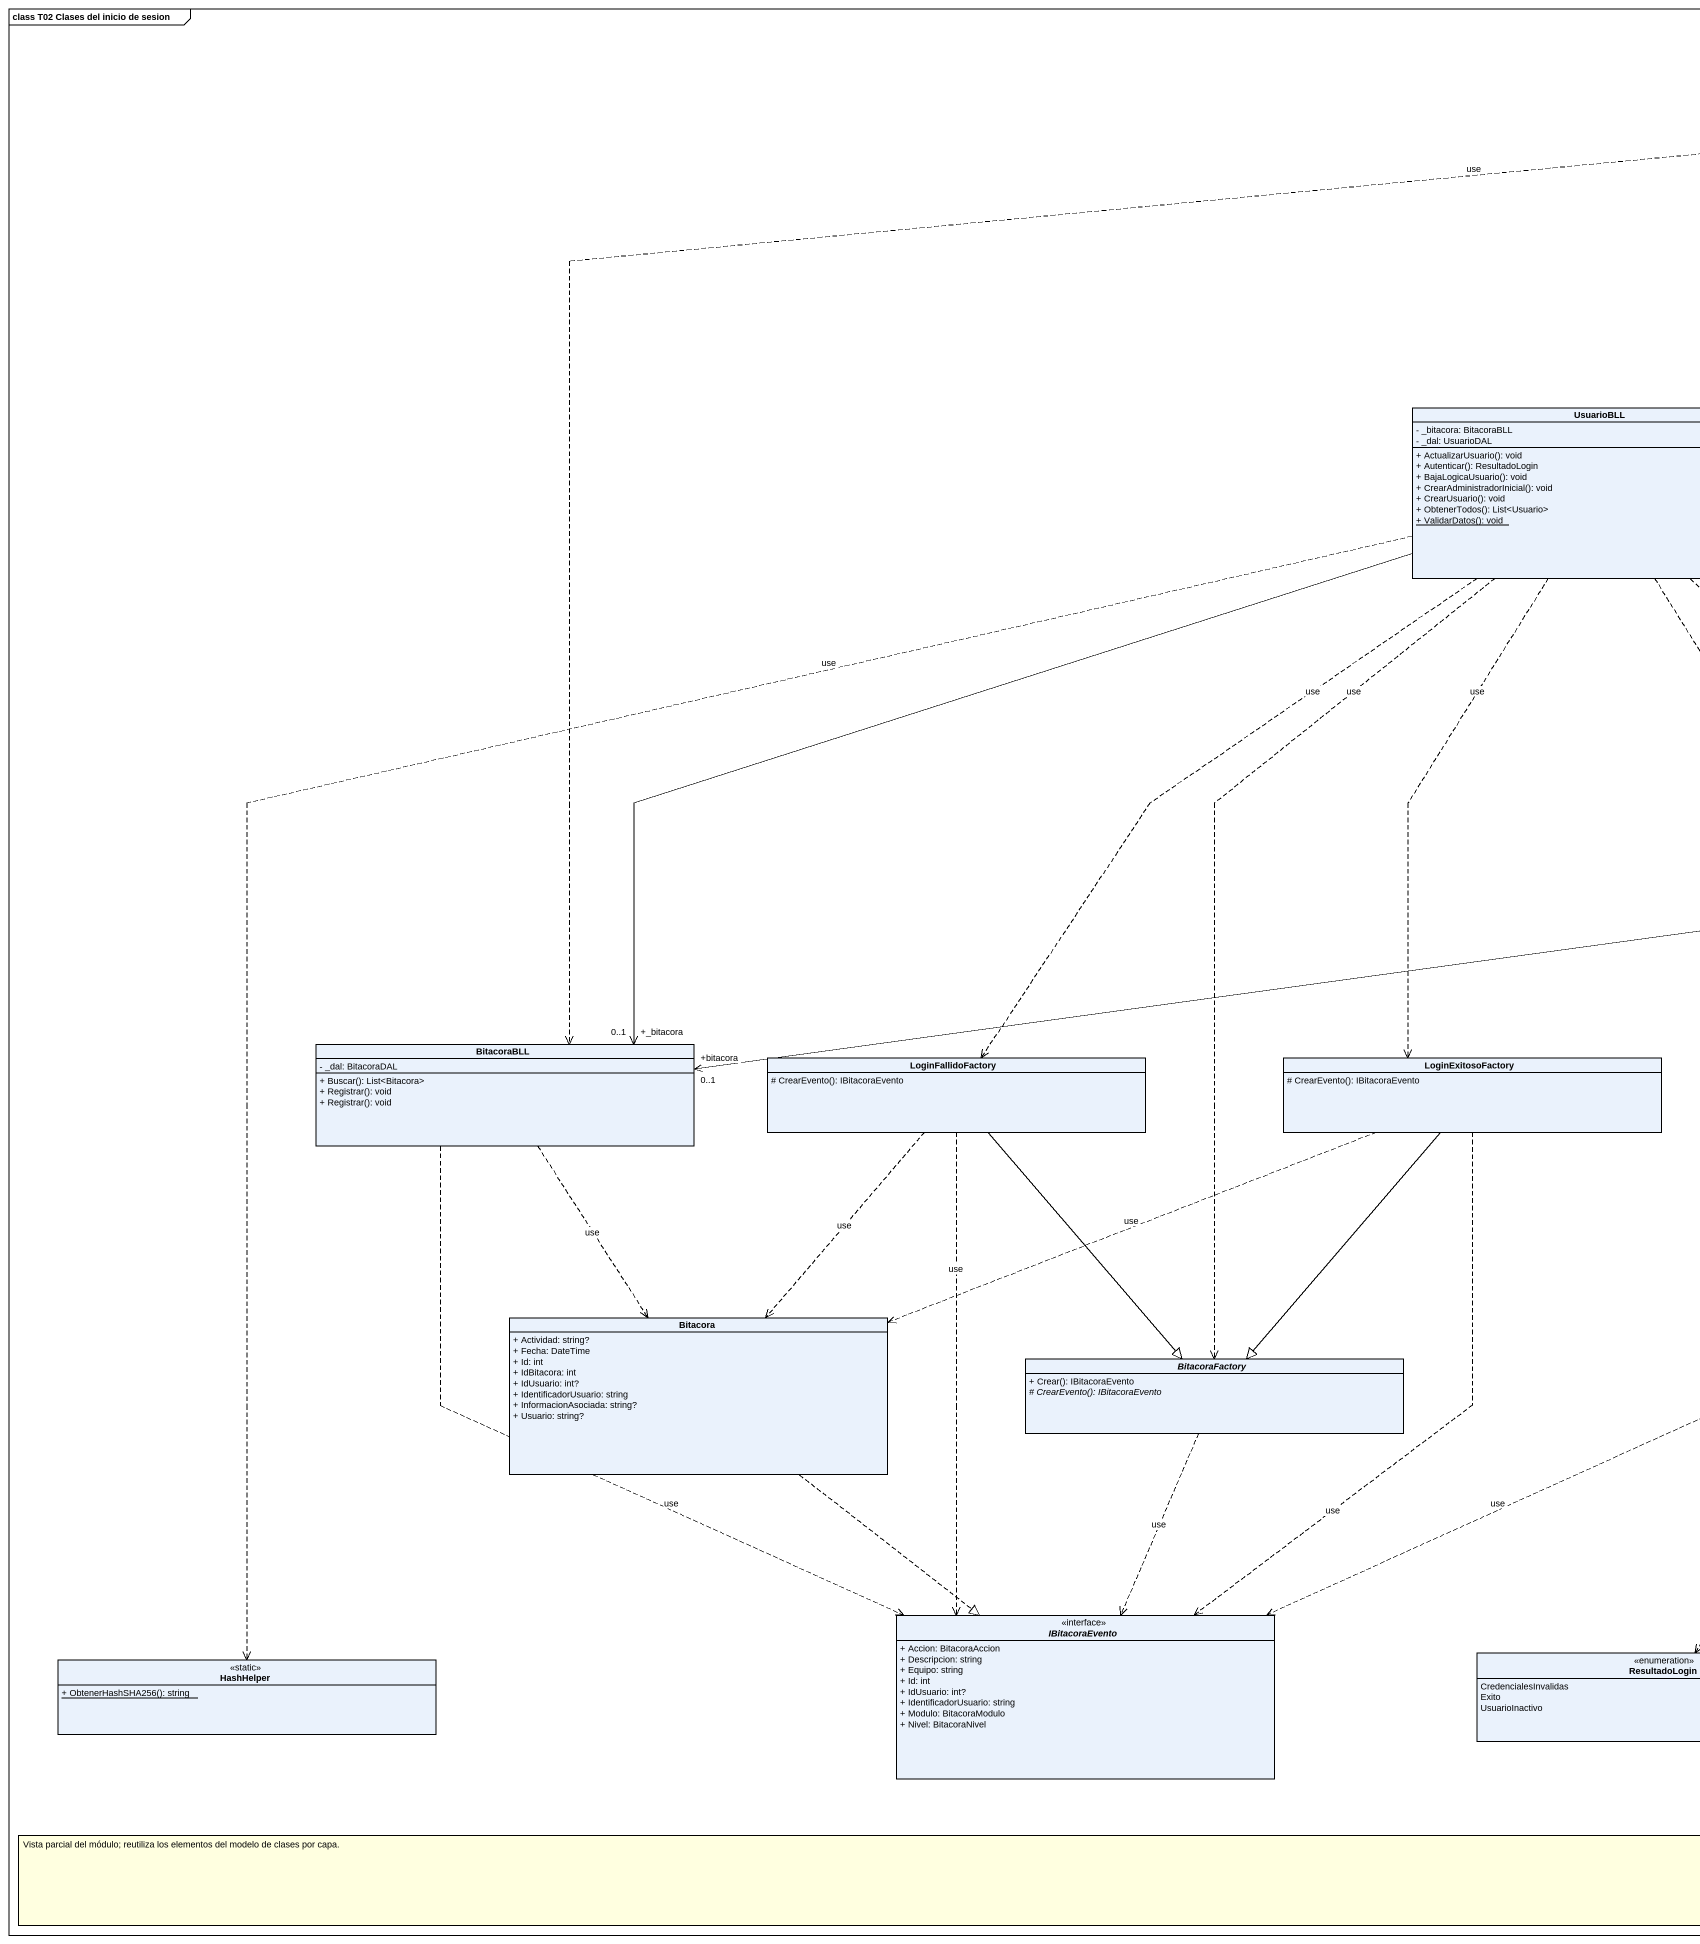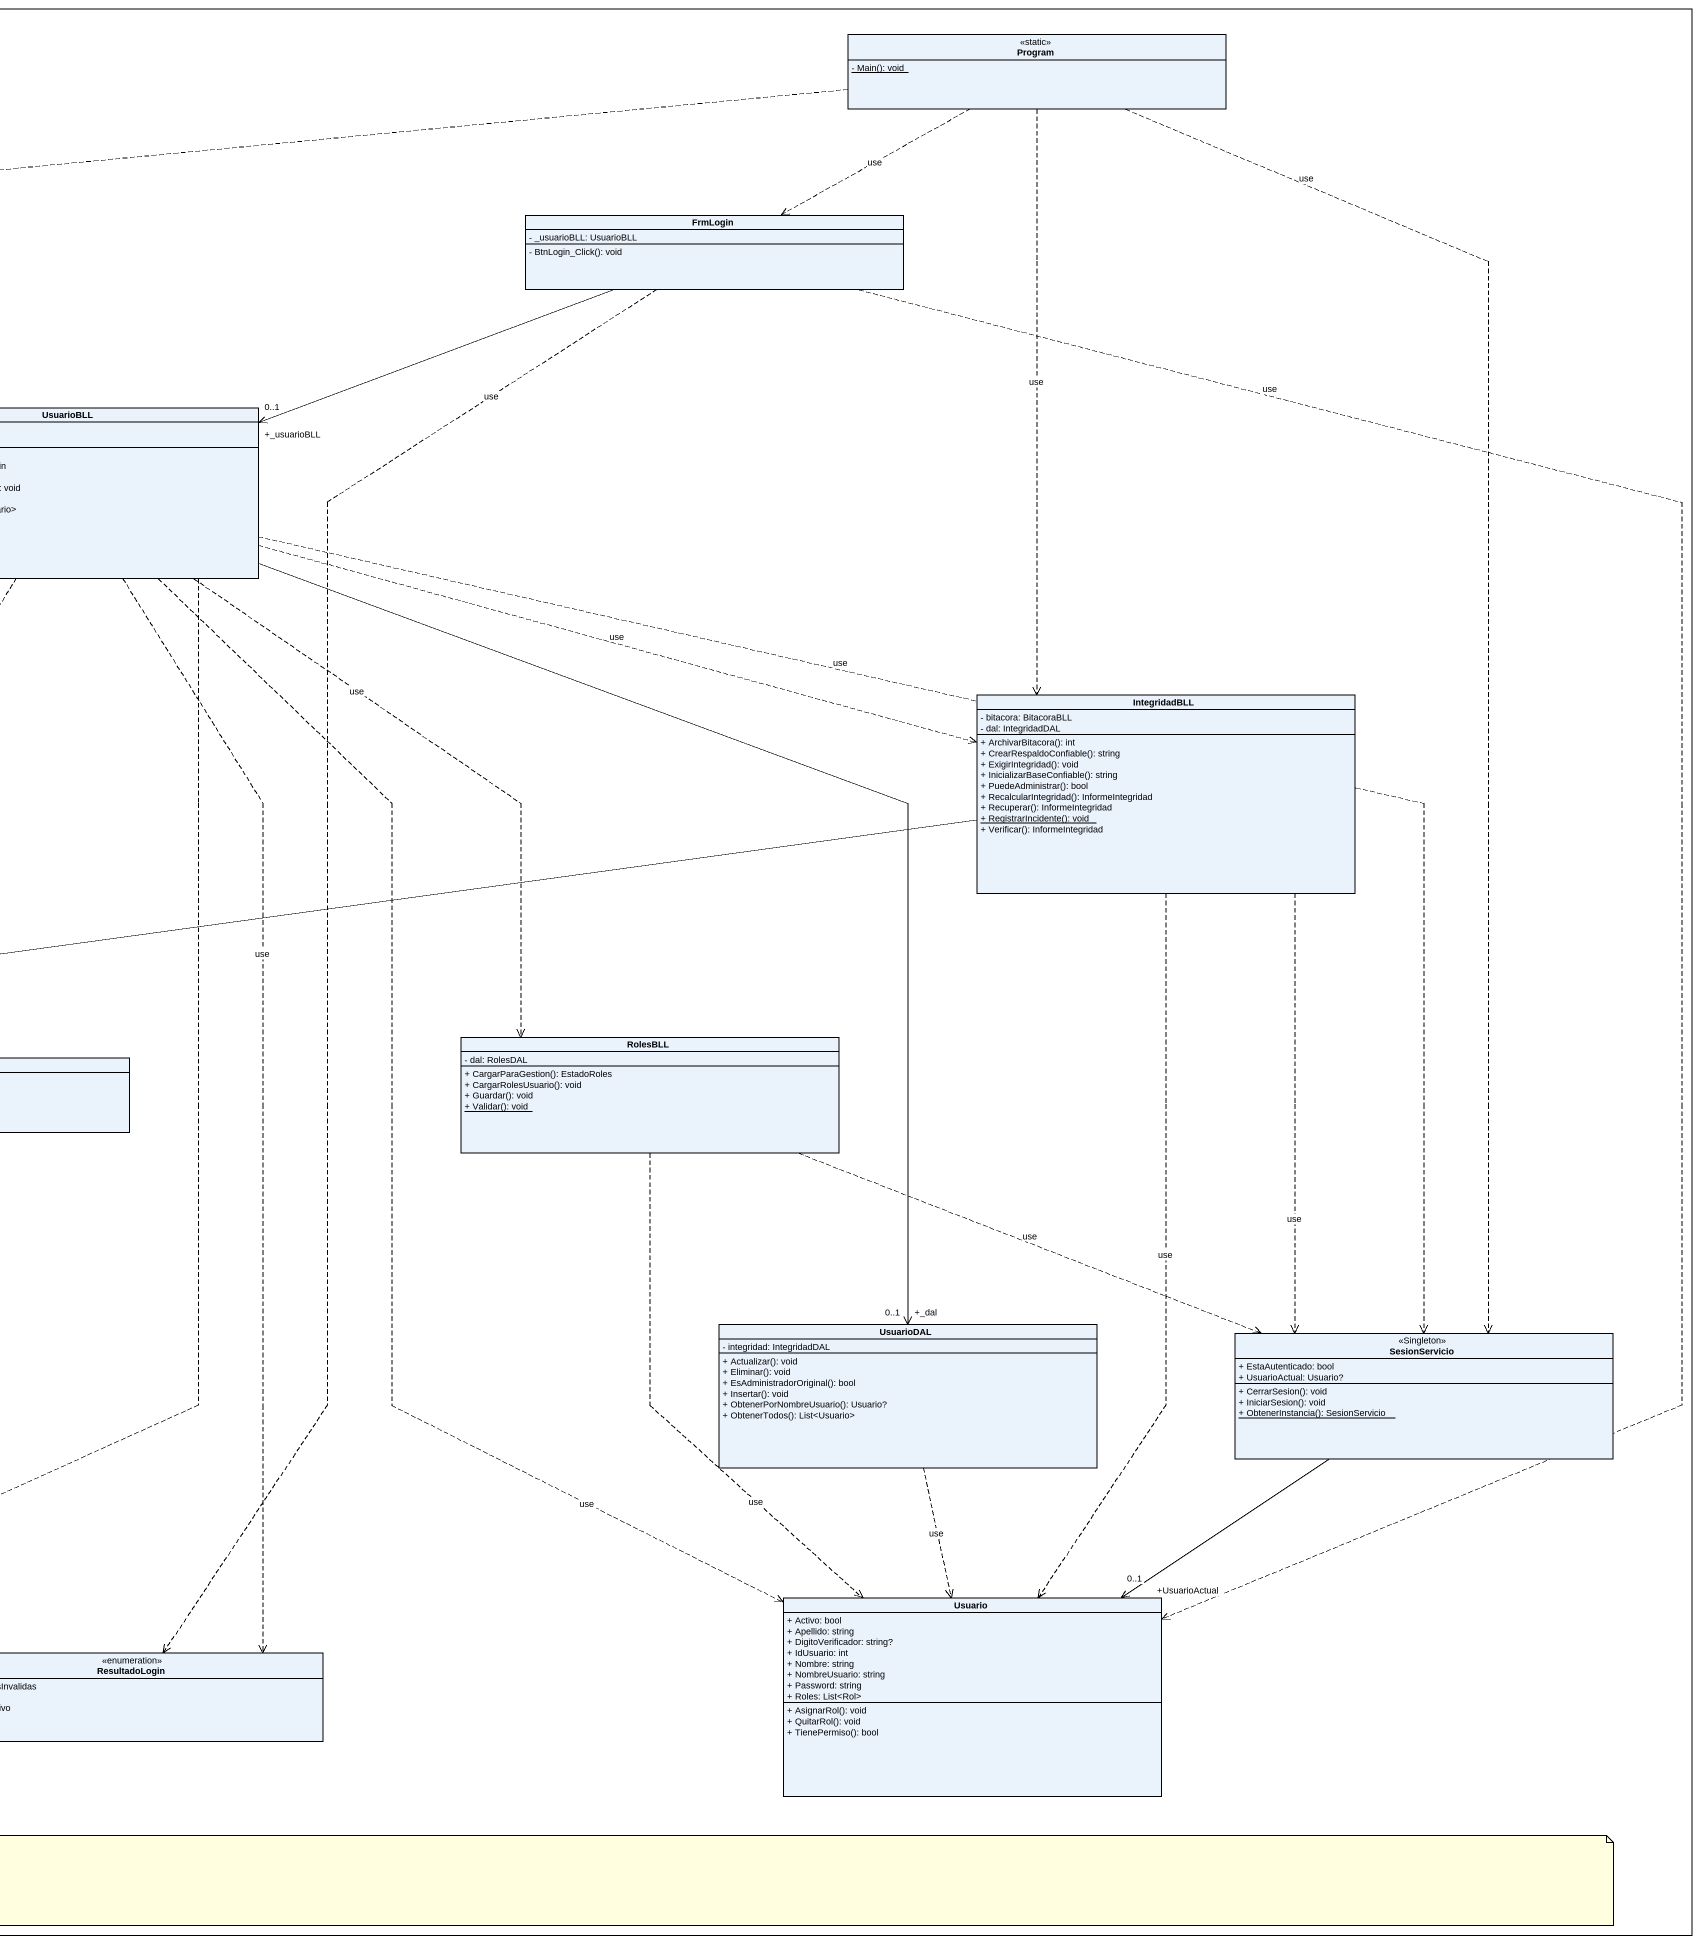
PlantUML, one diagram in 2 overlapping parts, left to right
@startuml
mainframe class T02 Clases del inicio de sesion
hide circle
hide empty members
skinparam classAttributeIconSize 0
class Program <<static>> #EAF2FC {
  {static} - Main(): void
}
class FrmLogin #EAF2FC {
  - _usuarioBLL: UsuarioBLL
  - BtnLogin_Click(): void
}
class UsuarioBLL #EAF2FC {
  - _bitacora: BitacoraBLL
  - _dal: UsuarioDAL
  + ActualizarUsuario(): void
  + Autenticar(): ResultadoLogin
  + BajaLogicaUsuario(): void
  + CrearAdministradorInicial(): void
  + CrearUsuario(): void
  + ObtenerTodos(): List<Usuario>
  {static} + ValidarDatos(): void
}
class IntegridadBLL #EAF2FC {
  - bitacora: BitacoraBLL
  - dal: IntegridadDAL
  + ArchivarBitacora(): int
  + CrearRespaldoConfiable(): string
  + ExigirIntegridad(): void
  + InicializarBaseConfiable(): string
  + PuedeAdministrar(): bool
  + RecalcularIntegridad(): InformeIntegridad
  + Recuperar(): InformeIntegridad
  {static} + RegistrarIncidente(): void
  + Verificar(): InformeIntegridad
}
class BitacoraBLL #EAF2FC {
  - _dal: BitacoraDAL
  + Buscar(): List<Bitacora>
  + Registrar(): void
  + Registrar(): void
}
class LoginFallidoFactory #EAF2FC {
  # CrearEvento(): IBitacoraEvento
}
class LoginExitosoFactory #EAF2FC {
  # CrearEvento(): IBitacoraEvento
}
class RolesBLL #EAF2FC {
  - dal: RolesDAL
  + CargarParaGestion(): EstadoRoles
  + CargarRolesUsuario(): void
  + Guardar(): void
  {static} + Validar(): void
}
class Bitacora #EAF2FC {
  + Actividad: string?
  + Fecha: DateTime
  + Id: int
  + IdBitacora: int
  + IdUsuario: int?
  + IdentificadorUsuario: string
  + InformacionAsociada: string?
  + Usuario: string?
}
class UsuarioDAL #EAF2FC {
  - integridad: IntegridadDAL
  + Actualizar(): void
  + Eliminar(): void
  + EsAdministradorOriginal(): bool
  + Insertar(): void
  + ObtenerPorNombreUsuario(): Usuario?
  + ObtenerTodos(): List<Usuario>
}
class SesionServicio <<Singleton>> #EAF2FC {
  + EstaAutenticado: bool
  + UsuarioActual: Usuario?
  + CerrarSesion(): void
  + IniciarSesion(): void
  {static} + ObtenerInstancia(): SesionServicio
}
abstract class BitacoraFactory #EAF2FC {
  + Crear(): IBitacoraEvento
  {abstract} # CrearEvento(): IBitacoraEvento
}
class Usuario #EAF2FC {
  + Activo: bool
  + Apellido: string
  + DigitoVerificador: string?
  + IdUsuario: int
  + Nombre: string
  + NombreUsuario: string
  + Password: string
  + Roles: List<Rol>
  + AsignarRol(): void
  + QuitarRol(): void
  + TienePermiso(): bool
}
interface IBitacoraEvento #EAF2FC {
  + Accion: BitacoraAccion
  + Descripcion: string
  + Equipo: string
  + Id: int
  + IdUsuario: int?
  + IdentificadorUsuario: string
  + Modulo: BitacoraModulo
  + Nivel: BitacoraNivel
}
class HashHelper <<static>> #EAF2FC {
  {static} + ObtenerHashSHA256(): string
}
enum ResultadoLogin #EAF2FC {
  CredencialesInvalidas
  Exito
  UsuarioInactivo
}
Program .left.> FrmLogin : use
Program ..> IntegridadBLL : use
Program .left.> BitacoraBLL : use
Program ..> SesionServicio : use
FrmLogin -left-> "+_usuarioBLL\n0..1" UsuarioBLL
FrmLogin ..> Usuario : use
FrmLogin ..> ResultadoLogin : use
UsuarioBLL .right.> IntegridadBLL : use
UsuarioBLL -left-> "+_bitacora\n0..1" BitacoraBLL
UsuarioBLL ..> LoginFallidoFactory : use
UsuarioBLL ..> LoginExitosoFactory : use
UsuarioBLL ..> RolesBLL : use
UsuarioBLL --> "+_dal\n0..1" UsuarioDAL
UsuarioBLL ..> SesionServicio : use
UsuarioBLL ..> BitacoraFactory : use
UsuarioBLL ..> Usuario : use
UsuarioBLL ..> IBitacoraEvento : use
UsuarioBLL ..> HashHelper : use
UsuarioBLL ..> ResultadoLogin : use
IntegridadBLL -left-> "+bitacora\n0..1" BitacoraBLL
IntegridadBLL ..> SesionServicio : use
IntegridadBLL ..> Usuario : use
BitacoraBLL ..> Bitacora : use
BitacoraBLL ..> IBitacoraEvento : use
LoginFallidoFactory ..> Bitacora : use
LoginFallidoFactory --|> BitacoraFactory
LoginFallidoFactory ..> IBitacoraEvento : use
LoginExitosoFactory .left.> Bitacora : use
LoginExitosoFactory --|> BitacoraFactory
LoginExitosoFactory ..> IBitacoraEvento : use
RolesBLL .right.> SesionServicio : use
RolesBLL ..> Usuario : use
Bitacora ..|> IBitacoraEvento
UsuarioDAL ..> Usuario : use
SesionServicio --> "+UsuarioActual\n0..1" Usuario
BitacoraFactory ..> IBitacoraEvento : use
note as N1
  Vista parcial del módulo; reutiliza los elementos del modelo de clases por capa.
end note
@enduml
